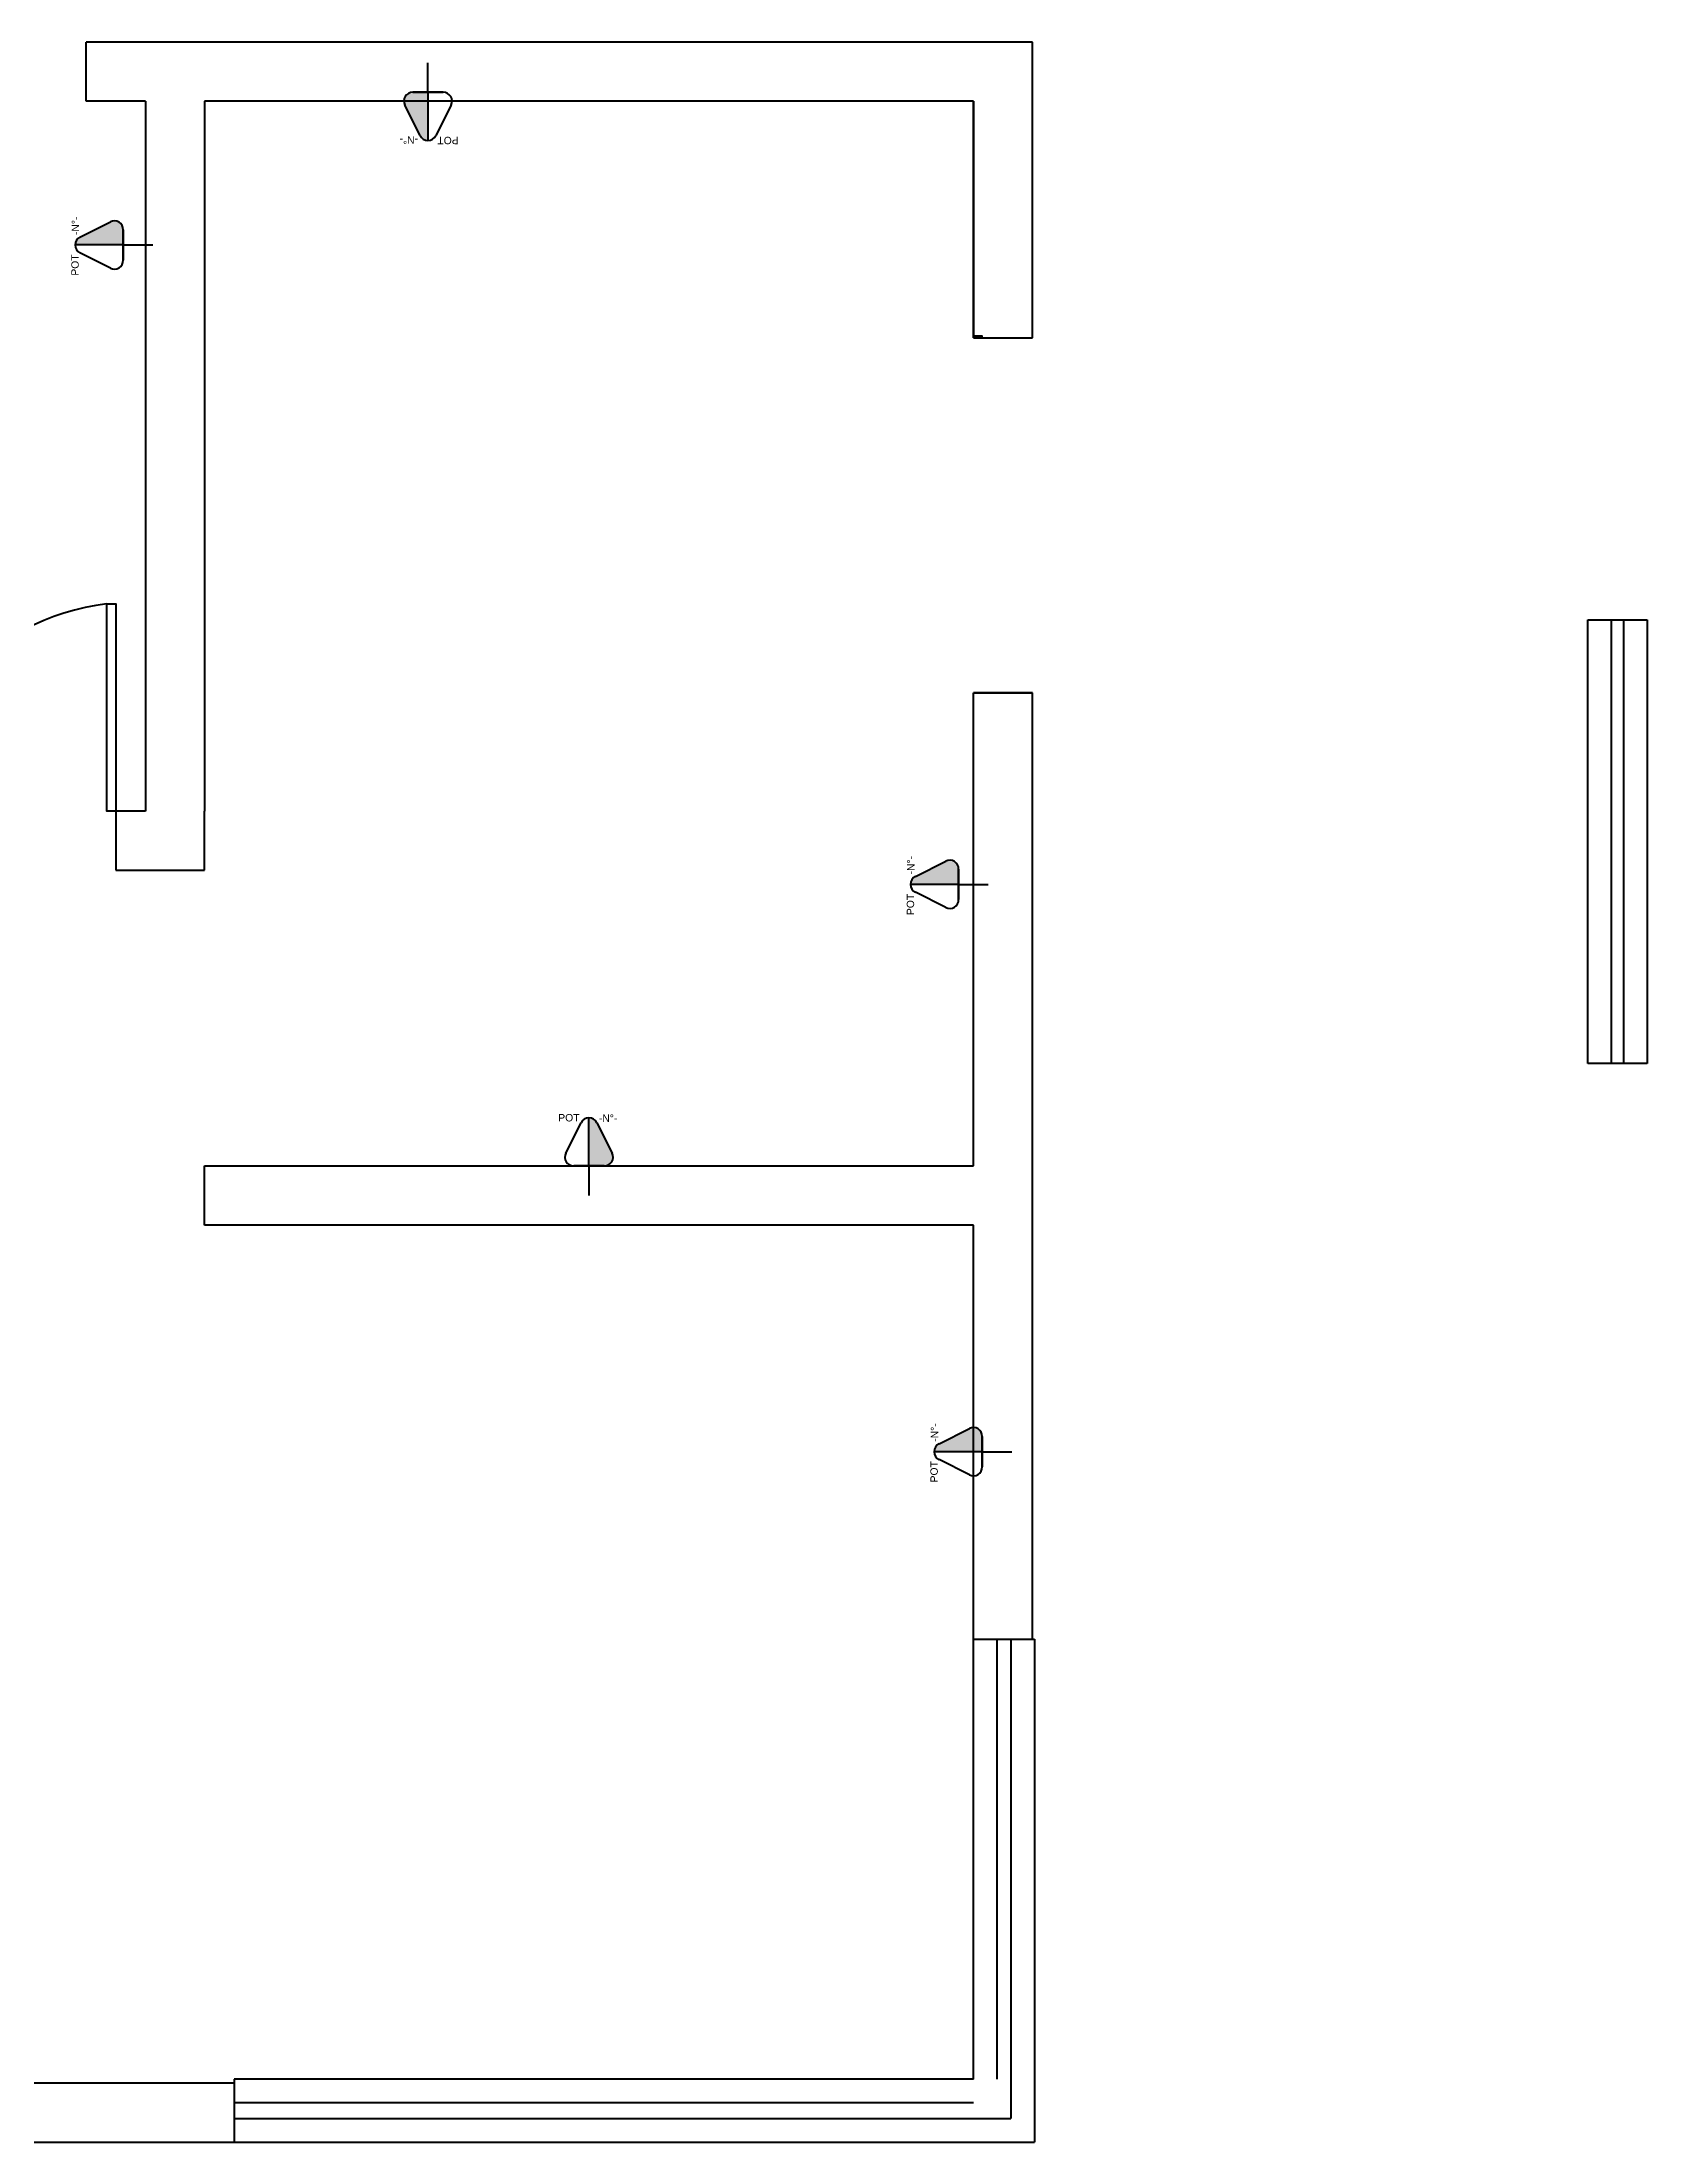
# Model space of a CAD drawing. Header units: centimetres. Extents: x 1750 to 2738, y 1538 to 2248.
# Drawn here: x 2195 to 2738, y 1538 to 2248 of the extents above; entities that cross this region are included whole.
import ezdxf

# ---------------------------------------------------------------- set-up
doc = ezdxf.new("R2010")
doc.units = ezdxf.units.CM
doc.layers.get('0').update_dxf_attribs({"color": 252, "lineweight": 70})
doc.layers.add('Layer1', color=4, linetype='Continuous', lineweight=50)
doc.layers.add('Parede', color=252, linetype='Continuous', lineweight=70)
doc.styles.get("Standard").update_dxf_attribs({"font": 'arial.ttf'})

# ---------------------------------------------------------------- blocks, each defined once
blk = doc.blocks.new('mediacm')
at = {"true_color": 0x000000}
h = blk.add_hatch(color=18, dxfattribs=at)
h.dxf.hatch_style = 1
h.paths.add_polyline_path([(2.68, 19.63, 0.284079), (0, 21.29), (0, 5), (5.15, 5, 0.557537), (7.83, 9.34)])
for p, q in [((-7.83, 9.34), (-2.68, 19.63)), ((0, 5), (0, 21.29)), ((2.68, 19.63), (7.83, 9.34)), ((-5.15, 5), (5.15, 5)), ((5.15, 5), (-5.15, 5)), ((0, 5), (0, -5))]:
    blk.add_line(p, q)
for centre, start, end in [((0, 18.29), 26.56505, 153.43495), ((-5.15, 8), 153.43495, 270), ((5.15, 8), 270, 26.56505)]:
    blk.add_arc(centre, 3, start, end)
at = {"char_height": 2.5, "attachment_point": 1}
for s, insert in [('POT', (-10.37, 22.55)), ('-N°-', (3.36, 22.41))]:
    blk.add_mtext_dynamic_manual_height_columns(s, width=4.5498, gutter_width=12.5, heights=[0], dxfattribs=dict(at, insert=insert))

msp = doc.modelspace()

# ---------------------------------------------------------------- linework, layer by layer
for p, q in [((2530.03, 2248.08), (2210.03, 2248.08)), ((2530.03, 2148.08), (2530.03, 2248.08)), ((2230.03, 2228.08), (2210.03, 2228.08)), ((2510.03, 2228.08), (2250.03, 2228.08)), ((2510.03, 2148.08), (2510.03, 2228.08)), ((2510.03, 1868.08), (2510.03, 2028.08)), ((2530.03, 1708.08), (2530.03, 2028.08)), ((2510.03, 1708.08), (2510.03, 1848.08)), ((2110.03, 1558.08), (2260.03, 1558.08)), ((1750.03, 1538.08), (2260.03, 1538.08))]:
    msp.add_line(p, q)
at = {"layer": 'Layer1'}
for p, q in [((2510.03, 2148.08), (2530.03, 2148.08)), ((2717.8, 2052.75), (2737.8, 2052.75)), ((2717.8, 1902.75), (2717.8, 2052.75)), ((2725.8, 1902.75), (2725.8, 2052.75)), ((2729.8, 2052.75), (2729.8, 1902.75)), ((2737.8, 2052.75), (2737.8, 1902.75)), ((2530.03, 2028.08), (2510.03, 2028.08)), ((2737.8, 1902.75), (2717.8, 1902.75)), ((2510.03, 1559.35), (2510.03, 1708.08)), ((2510.03, 1708.08), (2530.72, 1708.08)), ((2510.03, 1559.35), (2510.03, 1708.08)), ((2510.03, 1559.35), (2510.03, 1708.08)), ((2518.03, 1559.35), (2518.03, 1708.08)), ((2522.72, 1708.08), (2522.72, 1559.35)), ((2530.72, 1708.08), (2530.72, 1559.35)), ((2510.03, 1559.35), (2260.03, 1559.35)), ((2260.03, 1559.35), (2260.03, 1538.08)), ((2522.72, 1559.35), (2522.72, 1546.08)), ((2530.72, 1559.35), (2530.72, 1538.08)), ((2510.03, 1551.35), (2260.03, 1551.35)), ((2260.03, 1546.08), (2522.72, 1546.08)), ((2260.03, 1538.08), (2530.72, 1538.08))]:
    msp.add_line(p, q, dxfattribs=at)
for points in [[(2510.03, 2148.08), (2512.98, 2148.08), (2512.98, 2148.62), (2510.03, 2148.62)], [(2220.03, 1988.08), (2217.03, 1988.08), (2217.03, 2058.08), (2220.03, 2058.08)]]:
    msp.add_lwpolyline(points, close=True, dxfattribs=at)
msp.add_arc((2225.32, 1983.08), 75.46, 96.30828, 183.79937, dxfattribs=at)
at = {"layer": 'Parede'}
for p, q in [((2210.03, 2228.08), (2210.03, 2248.08)), ((2230.03, 2228.08), (2210.03, 2228.08)), ((2230.03, 2228.08), (2210.03, 2228.08)), ((2230.03, 2228.08), (2230.03, 1988.08)), ((2510.03, 2228.08), (2250.03, 2228.08)), ((2250.03, 2228.08), (2250.03, 1988.08)), ((2510.03, 2228.08), (2510.03, 2148.08)), ((2510.03, 2148.08), (2530.03, 2148.08)), ((2717.8, 2052.75), (2737.8, 2052.75)), ((2510.03, 2028.08), (2530.03, 2028.08)), ((2230.03, 1988.08), (2220.03, 1988.08)), ((2220.03, 1988.08), (2220.03, 1968.08)), ((2250.03, 1968.08), (2250.03, 1988.08)), ((2220.03, 1968.08), (2250.03, 1968.08)), ((2737.8, 1902.75), (2717.8, 1902.75)), ((2250.03, 1848.08), (2250.03, 1868.08)), ((2250.03, 1868.08), (2510.03, 1868.08)), ((2510.03, 1848.08), (2250.03, 1848.08)), ((2510.03, 1708.08), (2510.03, 1848.08)), ((2510.03, 1708.08), (2530.03, 1708.08)), ((2110.03, 1558.08), (2260.03, 1558.08)), ((2260.03, 1558.08), (2260.03, 1538.08))]:
    msp.add_line(p, q, dxfattribs=at)

# ---------------------------------------------------------------- block references
at = {"layer": 'Layer1'}
for p, rotation in [((2325.59, 2236.08), 180), ((2227.55, 2179.45), 89.99999999999342), ((2510.03, 1963.28), 90), ((2518.03, 1771.47), 89.99999999999999)]:
    msp.add_blockref('mediacm', p, dxfattribs=dict(at, rotation=rotation))
msp.add_blockref('mediacm', (2380.03, 1863.08), dxfattribs=at)

doc.saveas('drawing.dxf')
